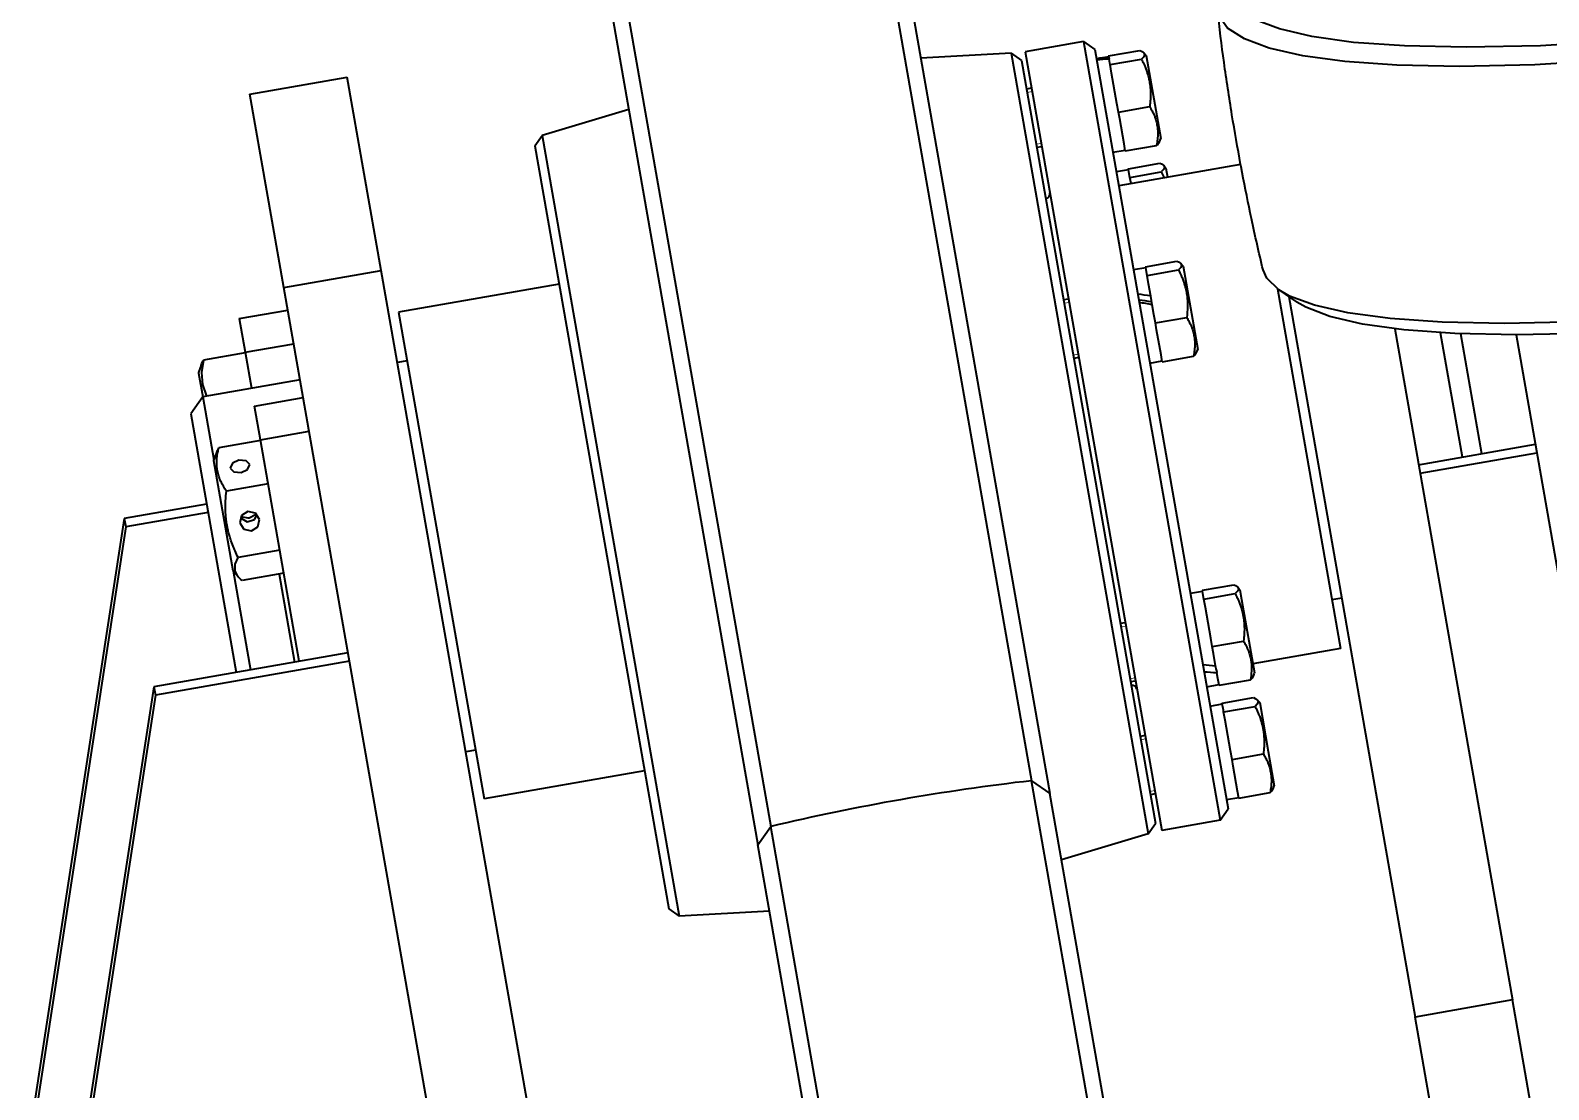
# Model space of a CAD drawing. Header units: millimetres. Extents: x 0 to 841, y 0 to 594.
# Drawn here: x 755.08 to 775.56, y 428.89 to 443.18 of the extents above; entities that cross this region are included whole.
import ezdxf

# ---------------------------------------------------------------- set-up
doc = ezdxf.new("R2010")
doc.units = ezdxf.units.MM
doc.linetypes.add('K5LT_BASIC', pattern=[0])
doc.linetypes.add('K5LT_THIN', pattern=[0])
doc.layers.add('Системный слой', color=7, linetype='Continuous')

# ---------------------------------------------------------------- blocks, each defined once
blk = doc.blocks.new('U734')
at = {"layer": 'Системный слой', "color": 150, "linetype": 'K5LT_BASIC', "lineweight": 40, "true_color": 0x0080ff}
for p, q in [((769.666, 442.601), (769.646, 442.715)), ((769.758, 442.074), (769.738, 442.189))]:
    blk.add_line(p, q, dxfattribs=at)
blk = doc.blocks.new('U735')
at = {"layer": 'Системный слой', "color": 150, "linetype": 'K5LT_BASIC', "lineweight": 40, "true_color": 0x0080ff}
for p, q in [((769.775, 441.981), (769.758, 442.074)), ((769.85, 441.551), (769.834, 441.644))]:
    blk.add_line(p, q, dxfattribs=at)
blk = doc.blocks.new('U736')
at = {"layer": 'Системный слой', "color": 150, "linetype": 'K5LT_BASIC', "lineweight": 40, "true_color": 0x0080ff}
for p, q in [((769.627, 442.822), (769.625, 442.833)), ((769.646, 442.715), (769.642, 442.736))]:
    blk.add_line(p, q, dxfattribs=at)
blk = doc.blocks.new('U737')
at = {"layer": 'Системный слой', "color": 150, "linetype": 'K5LT_BASIC', "lineweight": 40, "true_color": 0x0080ff}
for p, q in [((770.048, 442.907), (770.071, 442.897)), ((770.099, 442.82), (770.068, 442.789)), ((770.071, 442.897), (770.089, 442.886)), ((770.089, 442.886), (770.103, 442.874)), ((770.111, 442.849), (770.099, 442.82)), ((770.103, 442.874), (770.111, 442.849))]:
    blk.add_line(p, q, dxfattribs=at)
blk = doc.blocks.new('U740')
at = {"layer": 'Системный слой', "color": 150, "linetype": 'K5LT_BASIC', "lineweight": 40, "true_color": 0x0080ff}
for p, q in [((771.307, 433.249), (771.291, 433.342)), ((771.383, 432.819), (771.366, 432.912))]:
    blk.add_line(p, q, dxfattribs=at)
blk = doc.blocks.new('U741')
at = {"layer": 'Системный слой', "color": 150, "linetype": 'K5LT_BASIC', "lineweight": 40, "true_color": 0x0080ff}
for p, q in [((771.198, 433.869), (771.178, 433.983)), ((771.291, 433.342), (771.271, 433.457))]:
    blk.add_line(p, q, dxfattribs=at)
blk = doc.blocks.new('U742')
at = {"layer": 'Системный слой', "color": 150, "linetype": 'K5LT_BASIC', "lineweight": 40, "true_color": 0x0080ff}
for p, q in [((771.664, 434.107), (771.78, 433.449)), ((771.78, 433.449), (771.861, 432.985))]:
    blk.add_line(p, q, dxfattribs=at)
blk = doc.blocks.new('U768')
at = {"layer": 'Системный слой', "color": 150, "linetype": 'K5LT_BASIC', "lineweight": 40, "true_color": 0x0080ff}
for p, q in [((770.931, 435.39), (770.911, 435.505)), ((771.024, 434.864), (771.004, 434.978))]:
    blk.add_line(p, q, dxfattribs=at)
blk = doc.blocks.new('U769')
at = {"layer": 'Системный слой', "color": 150, "linetype": 'K5LT_BASIC', "lineweight": 40, "true_color": 0x0080ff}
for p, q in [((770.893, 435.612), (770.891, 435.622)), ((770.911, 435.505), (770.908, 435.526))]:
    blk.add_line(p, q, dxfattribs=at)
blk = doc.blocks.new('U770')
at = {"layer": 'Системный слой', "color": 150, "linetype": 'K5LT_BASIC', "lineweight": 40, "true_color": 0x0080ff}
for p, q in [((771.04, 434.771), (771.024, 434.864)), ((771.08, 434.542), (771.07, 434.602)), ((771.116, 434.341), (771.099, 434.434))]:
    blk.add_line(p, q, dxfattribs=at)
blk = doc.blocks.new('U771')
at = {"layer": 'Системный слой', "color": 150, "linetype": 'K5LT_BASIC', "lineweight": 40, "true_color": 0x0080ff}
for p, q in [((771.313, 435.697), (771.336, 435.687)), ((771.364, 435.61), (771.334, 435.579)), ((771.336, 435.687), (771.355, 435.676)), ((771.355, 435.676), (771.368, 435.664)), ((771.377, 435.639), (771.364, 435.61)), ((771.368, 435.664), (771.377, 435.639))]:
    blk.add_line(p, q, dxfattribs=at)
blk = doc.blocks.new('U772')
at = {"layer": 'Системный слой', "color": 150, "linetype": 'K5LT_BASIC', "lineweight": 40, "true_color": 0x0080ff}
for p, q in [((771.397, 435.629), (771.42, 435.499)), ((771.42, 435.499), (771.594, 434.507))]:
    blk.add_line(p, q, dxfattribs=at)
blk = doc.blocks.new('U776')
at = {"layer": 'Системный слой', "color": 150, "linetype": 'K5LT_BASIC', "lineweight": 40, "true_color": 0x0080ff}
for p, q in [((787.078, 444.626), (785.8, 444.287)), ((785.8, 444.287), (784.259, 443.928)), ((784.259, 443.928), (782.325, 443.541)), ((771.126, 443.642), (771.204, 443.777)), ((771.094, 443.45), (771.126, 443.642)), ((782.325, 443.541), (779.849, 443.139)), ((771.113, 443.373), (771.094, 443.45)), ((771.232, 443.207), (771.113, 443.373)), ((771.458, 443.061), (771.232, 443.207)), ((779.849, 443.139), (777.853, 442.895)), ((771.794, 442.936), (771.458, 443.061)), ((772.244, 442.833), (771.794, 442.936)), ((772.815, 442.756), (772.244, 442.833)), ((773.515, 442.707), (772.815, 442.756)), ((774.361, 442.691), (773.515, 442.707)), ((775.375, 442.713), (774.361, 442.691)), ((776.602, 442.784), (775.375, 442.713)), ((777.853, 442.895), (776.602, 442.784))]:
    blk.add_line(p, q, dxfattribs=at)
blk = doc.blocks.new('U777')
at = {"layer": 'Системный слой', "color": 150, "linetype": 'K5LT_BASIC', "lineweight": 40, "true_color": 0x0080ff}
for p, q in [((773.511, 445.251), (774.008, 445.437)), ((772.852, 444.974), (773.511, 445.251)), ((772.315, 444.711), (772.852, 444.974)), ((787.034, 444.874), (785.788, 444.541)), ((771.892, 444.463), (772.315, 444.711)), ((785.788, 444.541), (784.288, 444.187)), ((771.58, 444.23), (771.892, 444.463)), ((771.375, 444.013), (771.58, 444.23)), ((784.288, 444.187), (782.407, 443.806)), ((771.277, 443.818), (771.375, 444.013)), ((771.281, 443.633), (771.277, 443.818)), ((782.407, 443.806), (779.979, 443.407)), ((771.389, 443.467), (771.281, 443.633)), ((771.605, 443.321), (771.389, 443.467)), ((771.93, 443.196), (771.605, 443.321)), ((779.979, 443.407), (777.962, 443.156)), ((772.369, 443.093), (771.93, 443.196)), ((777.962, 443.156), (776.665, 443.04)), ((772.928, 443.015), (772.369, 443.093)), ((773.616, 442.966), (772.928, 443.015)), ((774.449, 442.949), (773.616, 442.966)), ((775.451, 442.97), (774.449, 442.949)), ((776.665, 443.04), (775.451, 442.97))]:
    blk.add_line(p, q, dxfattribs=at)
blk = doc.blocks.new('U778')
at = {"layer": 'Системный слой', "color": 150, "linetype": 'K5LT_BASIC', "lineweight": 40, "true_color": 0x0080ff}
for p, q in [((787.687, 441.158), (786.408, 440.82)), ((786.408, 440.82), (784.868, 440.46)), ((784.868, 440.46), (782.933, 440.073)), ((782.933, 440.073), (780.457, 439.672)), ((771.759, 439.832), (771.71, 439.945)), ((771.924, 439.675), (771.759, 439.832)), ((772.067, 439.593), (771.924, 439.675)), ((780.457, 439.672), (778.462, 439.427)), ((772.403, 439.468), (772.067, 439.593)), ((772.853, 439.365), (772.403, 439.468)), ((778.462, 439.427), (777.211, 439.316)), ((773.424, 439.288), (772.853, 439.365)), ((774.124, 439.239), (773.424, 439.288)), ((774.969, 439.223), (774.124, 439.239)), ((775.984, 439.245), (774.969, 439.223)), ((777.211, 439.316), (775.984, 439.245))]:
    blk.add_line(p, q, dxfattribs=at)
blk = doc.blocks.new('U779')
at = {"layer": 'Системный слой', "color": 150, "linetype": 'K5LT_BASIC', "lineweight": 40, "true_color": 0x0080ff}
for p, q in [((787.715, 440.993), (786.469, 440.66)), ((786.469, 440.66), (784.969, 440.307)), ((784.969, 440.307), (783.088, 439.926)), ((783.088, 439.926), (780.66, 439.527)), ((772.286, 439.441), (772.165, 439.511)), ((772.611, 439.315), (772.286, 439.441)), ((780.66, 439.527), (778.643, 439.276)), ((773.05, 439.213), (772.611, 439.315)), ((778.643, 439.276), (777.346, 439.159)), ((773.609, 439.135), (773.05, 439.213)), ((774.297, 439.085), (773.609, 439.135)), ((775.131, 439.068), (774.297, 439.085)), ((776.132, 439.089), (775.131, 439.068)), ((777.346, 439.159), (776.132, 439.089))]:
    blk.add_line(p, q, dxfattribs=at)
blk = doc.blocks.new('U802')
at = {"layer": 'Системный слой', "color": 150, "linetype": 'K5LT_BASIC', "lineweight": 40, "true_color": 0x0080ff}
for p, q in [((757.345, 438.563), (757.347, 438.552)), ((757.347, 438.552), (757.403, 438.234))]:
    blk.add_line(p, q, dxfattribs=at)
blk = doc.blocks.new('U803')
at = {"layer": 'Системный слой', "color": 150, "linetype": 'K5LT_BASIC', "lineweight": 40, "true_color": 0x0080ff}
for p, q in [((757.412, 438.727), (757.385, 438.56)), ((757.385, 438.56), (757.398, 438.397)), ((757.398, 438.397), (757.455, 438.243))]:
    blk.add_line(p, q, dxfattribs=at)
blk = doc.blocks.new('U814')
at = {"layer": 'Системный слой', "color": 150, "linetype": 'K5LT_BASIC', "lineweight": 40, "true_color": 0x0080ff}
for p, q in [((771.601, 415.882), (768.587, 433.054)), ((772.257, 412.147), (771.601, 415.882))]:
    blk.add_line(p, q, dxfattribs=at)
blk = doc.blocks.new('U815')
at = {"layer": 'Системный слой', "color": 150, "linetype": 'K5LT_BASIC', "lineweight": 40, "true_color": 0x0080ff}
for p, q in [((771.787, 416.053), (768.834, 432.881)), ((772.43, 412.393), (771.787, 416.053))]:
    blk.add_line(p, q, dxfattribs=at)
blk = doc.blocks.new('U816')
at = {"layer": 'Системный слой', "color": 150, "linetype": 'K5LT_BASIC', "lineweight": 40, "true_color": 0x0080ff}
for p, q in [((768.08, 415.264), (765.067, 432.436)), ((768.736, 411.529), (768.08, 415.264))]:
    blk.add_line(p, q, dxfattribs=at)
blk = doc.blocks.new('U817')
at = {"layer": 'Системный слой', "color": 150, "linetype": 'K5LT_BASIC', "lineweight": 40, "true_color": 0x0080ff}
for p, q in [((767.847, 415.362), (764.894, 432.19)), ((768.49, 411.701), (767.847, 415.362))]:
    blk.add_line(p, q, dxfattribs=at)
blk = doc.blocks.new('U828')
at = {"layer": 'Системный слой', "color": 150, "linetype": 'K5LT_BASIC', "lineweight": 40, "true_color": 0x0080ff}
for p, q in [((771.175, 434.004), (771.16, 434.09)), ((771.271, 433.457), (771.198, 433.869)), ((771.366, 432.912), (771.307, 433.249))]:
    blk.add_line(p, q, dxfattribs=at)
blk = doc.blocks.new('U834')
at = {"layer": 'Системный слой', "color": 150, "linetype": 'K5LT_BASIC', "lineweight": 40, "true_color": 0x0080ff}
for p, q in [((770.141, 439.892), (770.126, 439.978)), ((770.194, 439.593), (770.165, 439.757)), ((770.237, 439.344), (770.214, 439.476)), ((770.333, 438.8), (770.274, 439.137))]:
    blk.add_line(p, q, dxfattribs=at)
blk = doc.blocks.new('U854')
at = {"layer": 'Системный слой', "color": 150, "linetype": 'K5LT_BASIC', "lineweight": 40, "true_color": 0x0080ff}
for p, q in [((769.628, 442.817), (769.627, 442.822)), ((769.642, 442.736), (769.633, 442.79)), ((769.738, 442.189), (769.666, 442.601)), ((769.834, 441.644), (769.775, 441.981))]:
    blk.add_line(p, q, dxfattribs=at)
blk = doc.blocks.new('U860')
at = {"layer": 'Системный слой', "color": 150, "linetype": 'K5LT_BASIC', "lineweight": 40, "true_color": 0x0080ff}
for p, q in [((770.908, 435.526), (770.893, 435.612)), ((771.004, 434.978), (770.931, 435.39)), ((771.07, 434.602), (771.04, 434.771)), ((771.099, 434.434), (771.086, 434.511))]:
    blk.add_line(p, q, dxfattribs=at)
blk = doc.blocks.new('U867')
at = {"layer": 'Системный слой', "color": 150, "linetype": 'K5LT_BASIC', "lineweight": 40, "true_color": 0x0080ff}
for p, q in [((770.126, 439.978), (770.124, 439.988)), ((770.145, 439.871), (770.141, 439.892))]:
    blk.add_line(p, q, dxfattribs=at)
blk = doc.blocks.new('U868')
at = {"layer": 'Системный слой', "color": 150, "linetype": 'K5LT_BASIC', "lineweight": 40, "true_color": 0x0080ff}
for p, q in [((770.274, 439.137), (770.257, 439.23)), ((770.349, 438.707), (770.333, 438.8))]:
    blk.add_line(p, q, dxfattribs=at)
blk = doc.blocks.new('U869')
at = {"layer": 'Системный слой', "color": 150, "linetype": 'K5LT_BASIC', "lineweight": 40, "true_color": 0x0080ff}
for p, q in [((770.165, 439.757), (770.145, 439.871)), ((770.214, 439.476), (770.194, 439.593)), ((770.257, 439.23), (770.237, 439.344))]:
    blk.add_line(p, q, dxfattribs=at)
blk = doc.blocks.new('U870')
at = {"layer": 'Системный слой', "color": 150, "linetype": 'K5LT_BASIC', "lineweight": 40, "true_color": 0x0080ff}
for p, q in [((770.547, 440.063), (770.57, 440.053)), ((770.57, 440.053), (770.588, 440.042)), ((770.588, 440.042), (770.602, 440.03)), ((770.598, 439.976), (770.568, 439.945)), ((770.61, 440.005), (770.598, 439.976)), ((770.602, 440.03), (770.61, 440.005))]:
    blk.add_line(p, q, dxfattribs=at)
blk = doc.blocks.new('U884')
at = {"layer": 'Системный слой', "color": 150, "linetype": 'K5LT_BASIC', "lineweight": 40, "true_color": 0x0080ff}
for p, q in [((770.336, 441.267), (770.349, 441.241)), ((770.349, 441.241), (770.361, 441.214)), ((770.361, 441.214), (770.374, 441.187))]:
    blk.add_line(p, q, dxfattribs=at)
blk = doc.blocks.new('U903')
at = {"layer": 'Системный слой', "color": 150, "linetype": 'K5LT_BASIC', "lineweight": 40, "true_color": 0x0080ff}
for p, q in [((760.161, 438.718), (760.029, 438.695)), ((758.716, 438.464), (757.403, 438.234))]:
    blk.add_line(p, q, dxfattribs=at)
blk = doc.blocks.new('U904')
at = {"layer": 'Системный слой', "color": 150, "linetype": 'K5LT_BASIC', "lineweight": 40, "true_color": 0x0080ff}
for p, q in [((772.771, 435.516), (772.639, 435.493)), ((761.083, 433.465), (760.951, 433.442))]:
    blk.add_line(p, q, dxfattribs=at)
blk = doc.blocks.new('U905')
at = {"layer": 'Системный слой', "color": 150, "linetype": 'K5LT_BASIC', "lineweight": 40, "true_color": 0x0080ff}
for p, q in [((757.403, 438.234), (757.552, 437.382)), ((757.815, 435.885), (758.049, 434.55))]:
    blk.add_line(p, q, dxfattribs=at)
blk = doc.blocks.new('U910')
at = {"layer": 'Системный слой', "color": 150, "linetype": 'K5LT_BASIC', "lineweight": 40, "true_color": 0x0080ff}
for p, q in [((757.554, 437.371), (757.552, 437.382)), ((757.815, 435.885), (757.554, 437.371))]:
    blk.add_line(p, q, dxfattribs=at)
blk = doc.blocks.new('U911')
at = {"layer": 'Системный слой', "color": 150, "linetype": 'K5LT_BASIC', "lineweight": 40, "true_color": 0x0080ff}
for p, q in [((757.839, 435.884), (757.84, 435.973)), ((757.84, 435.973), (757.879, 436.066)), ((757.883, 435.804), (757.839, 435.884)), ((757.898, 435.787), (757.883, 435.804)), ((757.916, 435.77), (757.898, 435.787)), ((757.934, 435.754), (757.916, 435.77))]:
    blk.add_line(p, q, dxfattribs=at)
blk = doc.blocks.new('U912')
at = {"layer": 'Системный слой', "color": 150, "linetype": 'K5LT_BASIC', "lineweight": 40, "true_color": 0x0080ff}
for p, q in [((757.927, 436.63), (757.905, 436.532)), ((758.013, 436.684), (757.927, 436.63)), ((758.113, 436.663), (758.013, 436.684)), ((758.167, 436.578), (758.113, 436.663)), ((758.145, 436.48), (758.167, 436.578)), ((757.905, 436.532), (757.959, 436.447)), ((757.959, 436.447), (758.059, 436.426)), ((758.059, 436.426), (758.145, 436.48))]:
    blk.add_line(p, q, dxfattribs=at)
blk = doc.blocks.new('U913')
at = {"layer": 'Системный слой', "color": 150, "linetype": 'K5LT_BASIC', "lineweight": 40, "true_color": 0x0080ff}
for p, q in [((757.891, 437.38), (757.803, 437.339)), ((757.988, 437.371), (757.891, 437.38)), ((758.037, 437.318), (757.988, 437.371)), ((757.803, 437.339), (757.775, 437.272)), ((757.775, 437.272), (757.824, 437.219)), ((757.824, 437.219), (757.921, 437.211)), ((757.921, 437.211), (758.009, 437.252)), ((758.009, 437.252), (758.037, 437.318))]:
    blk.add_line(p, q, dxfattribs=at)
blk = doc.blocks.new('U914')
at = {"layer": 'Системный слой', "color": 150, "linetype": 'K5LT_BASIC', "lineweight": 40, "true_color": 0x0080ff}
for p, q in [((771.16, 434.09), (771.158, 434.101)), ((771.178, 433.983), (771.175, 434.004))]:
    blk.add_line(p, q, dxfattribs=at)
blk = doc.blocks.new('U915')
at = {"layer": 'Системный слой', "color": 150, "linetype": 'K5LT_BASIC', "lineweight": 40, "true_color": 0x0080ff}
for p, q in [((771.58, 434.175), (771.603, 434.165)), ((771.603, 434.165), (771.622, 434.154)), ((771.622, 434.154), (771.635, 434.142)), ((771.644, 434.117), (771.631, 434.088)), ((771.635, 434.142), (771.644, 434.117)), ((771.631, 434.088), (771.601, 434.057))]:
    blk.add_line(p, q, dxfattribs=at)
blk = doc.blocks.new('U922')
at = {"layer": 'Системный слой', "color": 150, "linetype": 'K5LT_BASIC', "lineweight": 40, "true_color": 0x0080ff}
for p, q in [((757.911, 436.6), (758.002, 436.548)), ((758.002, 436.548), (758.099, 436.58)), ((758.099, 436.58), (758.138, 436.64))]:
    blk.add_line(p, q, dxfattribs=at)
blk = doc.blocks.new('U923')
at = {"layer": 'Системный слой', "color": 150, "linetype": 'K5LT_BASIC', "lineweight": 40, "true_color": 0x0080ff}
for p, q in [((758.028, 436.601), (758.116, 436.644)), ((758.116, 436.644), (758.125, 436.654))]:
    blk.add_line(p, q, dxfattribs=at)
blk = doc.blocks.new('U924')
at = {"layer": 'Системный слой', "color": 150, "linetype": 'K5LT_BASIC', "lineweight": 40, "true_color": 0x0080ff}
for p, q in [((757.919, 436.617), (758.013, 436.599)), ((758.013, 436.599), (758.028, 436.601))]:
    blk.add_line(p, q, dxfattribs=at)
blk = doc.blocks.new('U950')
at = {"layer": 'Системный слой', "color": 150, "linetype": 'K5LT_BASIC', "lineweight": 40, "true_color": 0x0080ff}
for p, q in [((769.894, 441.3), (769.892, 441.311)), ((769.913, 441.193), (769.909, 441.214))]:
    blk.add_line(p, q, dxfattribs=at)
blk = doc.blocks.new('U951')
at = {"layer": 'Системный слой', "color": 150, "linetype": 'K5LT_BASIC', "lineweight": 40, "true_color": 0x0080ff}
for p, q in [((770.315, 441.385), (770.338, 441.375)), ((770.366, 441.298), (770.336, 441.267)), ((770.338, 441.375), (770.356, 441.364)), ((770.356, 441.364), (770.37, 441.352)), ((770.378, 441.327), (770.366, 441.298)), ((770.37, 441.352), (770.378, 441.327))]:
    blk.add_line(p, q, dxfattribs=at)

msp = doc.modelspace()

# ---------------------------------------------------------------- linework, layer by layer
at = {"layer": 'Системный слой', "color": 150, "linetype": 'K5LT_BASIC', "lineweight": 40, "true_color": 0x0080ff}
for p, q in [((765.99739, 447.81029), (768.58735, 433.05376)), ((766.24365, 447.63756), (768.83361, 432.88104)), ((762.4766, 447.19234), (765.06655, 432.43582)), ((762.30387, 446.94608), (764.89383, 432.18956)), ((769.28652, 443.02682), (768.49857, 442.88852)), ((769.28652, 443.02682), (769.4409, 442.91854)), ((769.28652, 443.02682), (771.13047, 432.52074)), ((769.4409, 442.91854), (771.23875, 432.67512)), ((769.6252, 442.83256), (770.04783, 442.90674)), ((768.31125, 442.8702), (767.09234, 442.8021)), ((768.31125, 442.8702), (770.16015, 432.33588)), ((768.31125, 442.8702), (768.45134, 442.77194)), ((768.45134, 442.77194), (770.25841, 432.47598)), ((768.49857, 442.88852), (770.34252, 432.38245)), ((769.46289, 442.79322), (769.62705, 442.82203)), ((769.62789, 442.81723), (769.6326, 442.79043)), ((769.64583, 442.71504), (770.06846, 442.78921)), ((770.10263, 442.87413), (770.13163, 442.83952)), ((770.13163, 442.83952), (770.3287, 441.71668)), ((758.03991, 442.31697), (759.35317, 442.54747)), ((759.8114, 439.93669), (759.35317, 442.54747)), ((758.49814, 439.7062), (758.03991, 442.31697)), ((768.5851, 442.39548), (768.51944, 442.38396)), ((763.15256, 442.11062), (761.98331, 441.75957)), ((769.75832, 442.07414), (770.18095, 442.14831)), ((761.88505, 441.61947), (761.98331, 441.75957)), ((761.98331, 441.75957), (763.83222, 431.22525)), ((770.31322, 441.67426), (770.3287, 441.71668)), ((761.88505, 441.61947), (763.69212, 431.32352)), ((768.7234, 441.60753), (768.65774, 441.596)), ((769.68417, 441.53249), (769.84833, 441.5613)), ((769.85018, 441.55076), (770.2728, 441.62494)), ((769.73001, 441.27129), (769.89417, 441.3001)), ((771.40693, 441.36841), (769.76359, 441.07998)), ((769.89232, 441.31064), (770.31495, 441.38481)), ((769.90927, 441.21409), (769.89417, 441.3001)), ((769.91295, 441.19311), (770.33558, 441.26729)), ((770.36975, 441.3522), (770.39874, 441.31759)), ((770.39874, 441.31759), (770.42022, 441.19523)), ((769.92775, 441.10879), (769.91295, 441.19311)), ((770.12438, 439.98847), (770.54701, 440.06264)), ((758.49814, 439.7062), (759.8114, 439.93669)), ((761.94313, 427.79094), (759.8114, 439.93669)), ((769.96207, 439.94912), (770.12623, 439.97793)), ((770.14501, 439.87094), (770.56764, 439.94512)), ((770.60181, 440.03003), (770.6308, 439.99542)), ((770.6308, 439.99542), (770.82787, 438.87259)), ((760.62987, 427.56044), (758.49814, 439.7062)), ((762.21235, 439.75464), (760.04547, 439.37433)), ((771.90287, 439.68931), (772.75462, 434.83637)), ((771.92375, 439.67469), (772.16509, 439.51091)), ((769.08428, 439.55139), (769.01861, 439.53986)), ((772.05663, 439.58451), (773.76247, 429.86538)), ((757.89462, 439.28833), (758.55125, 439.40358)), ((757.89462, 439.28833), (757.97431, 438.83429)), ((760.04547, 439.37433), (761.19794, 432.80803)), ((770.25749, 439.23004), (770.68012, 439.30422)), ((773.4869, 439.14837), (775.07572, 430.09587)), ((774.39948, 437.41965), (774.10536, 439.09542)), ((774.66213, 437.46575), (774.37846, 439.08201)), ((775.12543, 439.06814), (775.94486, 434.3994)), ((757.97582, 438.82566), (757.41232, 438.72676)), ((757.97431, 438.83429), (758.63094, 438.94953)), ((757.97431, 438.83429), (758.0595, 438.34891)), ((770.8124, 438.83017), (770.82787, 438.87259)), ((757.38135, 438.66217), (757.3451, 438.56282)), ((769.22257, 438.76343), (769.15691, 438.75191)), ((770.18334, 438.68839), (770.3475, 438.7172)), ((770.34935, 438.70667), (770.77198, 438.78085)), ((757.40287, 438.23366), (757.24046, 438.0021)), ((758.10182, 438.10781), (758.75845, 438.22306)), ((757.24046, 438.0021), (757.85241, 434.51543)), ((758.18151, 437.65376), (758.10182, 438.10781)), ((758.18302, 437.64514), (757.61952, 437.54624)), ((758.18151, 437.65376), (758.83814, 437.76901)), ((758.70603, 434.66525), (758.18151, 437.65376)), ((773.80851, 437.31593), (775.38442, 437.59252)), ((757.58855, 437.48165), (757.5523, 437.3823)), ((773.82844, 437.20242), (775.40435, 437.47901)), ((758.28557, 437.06085), (757.72207, 436.96195)), ((757.45396, 436.78567), (756.34487, 436.59101)), ((756.34487, 436.59101), (755.07703, 428.34661)), ((756.34487, 436.59101), (756.36479, 436.4775)), ((757.47388, 436.67216), (756.36479, 436.4775)), ((756.36479, 436.4775), (755.09696, 428.23309)), ((758.44286, 436.1647), (757.87935, 436.06579)), ((757.88297, 435.80411), (757.81506, 435.88518)), ((758.49759, 435.85283), (757.93409, 435.75393)), ((758.43193, 435.84131), (758.64037, 434.65373)), ((770.72836, 435.5831), (770.89252, 435.61191)), ((770.89067, 435.62245), (771.3133, 435.69662)), ((770.9113, 435.50492), (771.33393, 435.5791)), ((771.3681, 435.66401), (771.39709, 435.6294)), ((769.85057, 435.18537), (769.78491, 435.17384)), ((771.02378, 434.86402), (771.44641, 434.9382)), ((759.36266, 434.7805), (756.74332, 434.32077)), ((772.75462, 434.83637), (771.57269, 434.62893)), ((759.38258, 434.66699), (756.76325, 434.20726)), ((771.07922, 434.54817), (771.08566, 434.51149)), ((771.57869, 434.46415), (771.59416, 434.50656)), ((756.74332, 434.32077), (755.47549, 426.07637)), ((756.74332, 434.32077), (756.76325, 434.20726)), ((769.98887, 434.39741), (769.9232, 434.38589)), ((770.94964, 434.32237), (771.11379, 434.35118)), ((771.11564, 434.34065), (771.53827, 434.41483)), ((756.76325, 434.20726), (755.49541, 425.96286)), ((771.15779, 434.10052), (771.58042, 434.1747)), ((771.63521, 434.14209), (771.66421, 434.10748)), ((770.99548, 434.06118), (771.15964, 434.08999)), ((771.17841, 433.983), (771.60104, 434.05717)), ((770.11769, 433.66344), (770.05202, 433.65192)), ((771.2909, 433.3421), (771.71353, 433.41627)), ((763.36482, 433.18834), (761.19794, 432.80803)), ((768.58735, 433.05376), (768.83361, 432.88104)), ((770.25598, 432.87549), (770.19032, 432.86396)), ((771.38276, 432.81872), (771.80539, 432.8929)), ((771.84581, 432.94222), (771.86128, 432.98464)), ((771.13047, 432.52074), (771.23875, 432.67512)), ((771.21675, 432.80045), (771.38091, 432.82926)), ((770.16015, 432.33588), (770.25841, 432.47598)), ((771.13047, 432.52074), (770.34252, 432.38245)), ((764.89383, 432.18956), (765.06655, 432.43582)), ((770.16015, 432.33588), (768.9909, 431.98484)), ((763.69212, 431.32352), (763.83222, 431.22525)), ((765.05112, 431.29336), (763.83222, 431.22525)), ((775.07572, 430.09587), (773.76247, 429.86538)), ((775.53395, 427.4851), (775.07572, 430.09587)), ((774.22069, 427.25461), (773.76247, 429.86538))]:
    msp.add_line(p, q, dxfattribs=at)
at = {"layer": 'Системный слой', "color": 7, "linetype": 'K5LT_THIN', "lineweight": 18}
for p, q in [((768.5929, 442.35106), (768.52724, 442.33953)), ((768.7156, 441.65195), (768.64994, 441.64043)), ((769.09207, 439.50696), (769.02641, 439.49544)), ((769.21478, 438.80786), (769.14911, 438.79634)), ((769.85837, 435.14094), (769.7927, 435.12942)), ((769.98107, 434.44184), (769.9154, 434.43031)), ((770.12548, 433.61902), (770.05982, 433.60749)), ((770.24818, 432.91991), (770.18252, 432.90839))]:
    msp.add_line(p, q, dxfattribs=at)
at = {"layer": 'Системный слой', "color": 150, "linetype": 'K5LT_BASIC', "lineweight": 40, "true_color": 0x0080ff}
for centre, radius, start, end in [((768.76712, 440.97277), 0.06667, 279.954745, 9.954745), ((769.94264, 434.27515), 0.06667, 9.954745, 99.954745), ((772.00385, 403.24894), 30, 96.539219, 103.37027)]:
    msp.add_arc(centre, radius, start, end, dxfattribs=at)
for centre, major_axis, ratio, start_param, end_param in [((769.8236, 442.20674), (1.75319, 0.17942), 0.35692317, -4.63711356, -4.54184355), ((769.48762, 442.14777), (1.75319, 0.17942), 0.35692317, 1.45155419, 1.54682419), ((770.32277, 439.36265), (1.83592, -0.29623), 0.11173654, -4.62404757, -4.52877756), ((770.32277, 439.36265), (1.16657, -0.18823), 0.11173654, -4.59552745, -4.44443644), ((769.9868, 439.30368), (1.83592, -0.29623), 0.11173654, 1.46462018, 1.55989018), ((771.08906, 434.99663), (1.81762, -0.20475), 0.21584035, 4.63086167, 4.72613168), ((770.75309, 434.93766), (1.81762, -0.20475), 0.21584035, -1.45780608, -1.36253607)]:
    msp.add_ellipse(centre, major_axis=major_axis, ratio=ratio, start_param=start_param, end_param=end_param, dxfattribs=at)
for points, knots in [([(771.70971, 439.94456), (771.6546, 440.17548), (771.60228, 440.40709), (771.54744, 440.66431), (771.5419, 440.68928), (771.49521, 440.92207), (771.45184, 441.12945), (771.41077, 441.34791), (771.40873, 441.35814), (771.36769, 441.59199), (771.32609, 441.81518), (771.25135, 442.27357), (771.21597, 442.50837), (771.15092, 442.97874), (771.12124, 443.21431), (771.09442, 443.4502)], [0, 0, 0, 0, 2.2, 2.2, 2.4369835, 2.4369835, 4.4, 4.4, 4.49660773, 4.49660773, 6.6, 6.6, 8.8, 8.8, 11, 11, 11, 11]), ([(770.06846, 442.78921), (770.07902, 442.76852), (770.09576, 442.7339), (770.11821, 442.68191), (770.13607, 442.63527), (770.14899, 442.59593), (770.15924, 442.56056), (770.16847, 442.52453), (770.17761, 442.47978), (770.18324, 442.44224), (770.18766, 442.40385), (770.1908, 442.36331), (770.19222, 442.3063), (770.1901, 442.23461), (770.18494, 442.18028), (770.18095, 442.14831)], [0, 0, 0, 0, 1.67981626, 2.78068749, 4.10062144, 5.2997801, 5.78516139, 6.77396186, 7.99981908, 9.10206657, 9.53045066, 10.80659157, 12.05516695, 13.66764409, 16, 16, 16, 16]), ([(770.18095, 442.14831), (770.19217, 442.12932), (770.20763, 442.10134), (770.22812, 442.05922), (770.24338, 442.02387), (770.2569, 441.98669), (770.26724, 441.95251), (770.27508, 441.92065), (770.28102, 441.88945), (770.28516, 441.85948), (770.28821, 441.82572), (770.28949, 441.78781), (770.28797, 441.73245), (770.28211, 441.67815), (770.27527, 441.63804), (770.2728, 441.62494)], [0, 0, 0, 0, 1.91244871, 2.78068749, 4.10062144, 5.2997801, 6.27754197, 7.2675193, 8.21485807, 9.10206657, 9.9581603, 11.22579665, 12.46383647, 14.84267045, 16, 16, 16, 16]), ([(770.2728, 441.62494), (770.28027, 441.63138), (770.28968, 441.64026), (770.30026, 441.65229), (770.3078, 441.66251), (770.31168, 441.67004), (770.31322, 441.67426)], [0, 0, 0, 0, 2.59874343, 3.63625971, 5.06810751, 7, 7, 7, 7]), ([(770.56764, 439.94512), (770.58041, 439.92009), (770.597, 439.88539), (770.61912, 439.83328), (770.63525, 439.79118), (770.65061, 439.74438), (770.66226, 439.70234), (770.6713, 439.66323), (770.67828, 439.62604), (770.68359, 439.58937), (770.68795, 439.54815), (770.69074, 439.50115), (770.69137, 439.41782), (770.68609, 439.35189), (770.68012, 439.30422)], [0, 0, 0, 0, 1.90502276, 2.60689452, 3.8443326, 4.96854384, 5.9570695, 6.81329934, 7.70142944, 8.53318741, 9.33577528, 10.52418436, 11.73854707, 15, 15, 15, 15]), ([(770.68012, 439.30422), (770.69134, 439.28523), (770.70681, 439.25724), (770.72729, 439.21513), (770.74255, 439.17978), (770.75608, 439.1426), (770.76642, 439.10842), (770.77426, 439.07656), (770.78019, 439.04536), (770.78434, 439.01538), (770.78738, 438.98163), (770.78867, 438.94372), (770.78715, 438.88836), (770.78128, 438.83405), (770.77445, 438.79395), (770.77198, 438.78085)], [0, 0, 0, 0, 1.91244871, 2.78068749, 4.10062144, 5.2997801, 6.27754197, 7.2675193, 8.21485807, 9.10206657, 9.9581603, 11.22579665, 12.46383647, 14.84267045, 16, 16, 16, 16]), ([(770.77198, 438.78085), (770.77944, 438.78728), (770.79154, 438.79869), (770.80514, 438.81518), (770.81054, 438.82508), (770.8124, 438.83017)], [0, 0, 0, 0, 2.22749436, 4.00447597, 6, 6, 6, 6]), ([(757.38135, 438.66217), (757.38553, 438.67362), (757.39481, 438.69506), (757.40648, 438.71672), (757.41232, 438.72676)], [0, 0, 0, 0, 2.68850943, 5, 5, 5, 5]), ([(757.61952, 437.54624), (757.6123, 437.53381), (757.60085, 437.51217), (757.59187, 437.49076), (757.58855, 437.48165)], [0, 0, 0, 0, 2.85927393, 5, 5, 5, 5]), ([(757.72207, 436.96195), (757.70788, 436.98286), (757.68839, 437.01371), (757.66277, 437.06024), (757.64723, 437.09233), (757.63237, 437.12759), (757.62075, 437.15939), (757.60989, 437.19635), (757.60191, 437.23161), (757.59639, 437.26577), (757.59303, 437.29874), (757.59152, 437.33101), (757.59171, 437.36815), (757.5951, 437.42), (757.60425, 437.48115), (757.61449, 437.52646), (757.61952, 437.54624)], [0, 0, 0, 0, 2.03197676, 2.95448046, 4.35691028, 4.98286377, 6.14673398, 7.19733448, 8.23107414, 9.20464301, 10.12610383, 11.03238569, 11.92740894, 13.24282625, 15.35658079, 17, 17, 17, 17]), ([(757.87935, 436.06579), (757.86502, 436.0948), (757.84487, 436.13781), (757.81399, 436.21051), (757.79341, 436.26471), (757.77318, 436.32536), (757.75848, 436.37468), (757.74408, 436.43176), (757.7324, 436.48778), (757.7238, 436.54015), (757.71646, 436.59862), (757.71128, 436.66188), (757.70876, 436.7415), (757.71079, 436.84155), (757.71708, 436.91736), (757.72207, 436.96195)], [0, 0, 0, 0, 1.67981626, 2.46425431, 4.10062144, 4.68975414, 5.78516139, 6.77396186, 7.74689331, 8.75724699, 9.53045066, 10.80829449, 12.05516695, 13.66764409, 16, 16, 16, 16]), ([(771.33393, 435.5791), (771.34449, 435.55841), (771.36123, 435.52378), (771.38367, 435.47179), (771.40154, 435.42516), (771.41446, 435.38581), (771.42471, 435.35045), (771.43393, 435.31442), (771.44307, 435.26966), (771.4487, 435.23212), (771.45313, 435.19374), (771.45627, 435.1532), (771.45769, 435.09619), (771.45557, 435.0245), (771.45041, 434.97016), (771.44641, 434.9382)], [0, 0, 0, 0, 1.67981626, 2.78068749, 4.10062144, 5.2997801, 5.78516139, 6.77396186, 7.99981908, 9.10206657, 9.53045066, 10.80659157, 12.05516695, 13.66764409, 16, 16, 16, 16]), ([(771.44641, 434.9382), (771.45913, 434.91667), (771.47649, 434.88498), (771.49642, 434.84268), (771.51025, 434.8099), (771.52267, 434.77576), (771.53294, 434.74156), (771.54071, 434.70969), (771.54648, 434.67934), (771.55063, 434.64936), (771.55367, 434.61561), (771.55498, 434.57705), (771.553, 434.50857), (771.54569, 434.4542), (771.53827, 434.41483)], [0, 0, 0, 0, 2.03193949, 2.94681015, 3.8443326, 4.96854384, 5.9570695, 6.81329934, 7.70142944, 8.53318741, 9.33577528, 10.52418436, 11.73854707, 15, 15, 15, 15]), ([(771.53827, 434.41483), (771.54574, 434.42126), (771.55783, 434.43267), (771.57143, 434.44916), (771.57684, 434.45906), (771.57869, 434.46415)], [0, 0, 0, 0, 2.22749436, 4.00447597, 6, 6, 6, 6]), ([(771.60104, 434.05717), (771.61161, 434.03648), (771.62835, 434.00186), (771.65079, 433.94987), (771.66865, 433.90323), (771.68157, 433.86389), (771.69183, 433.82852), (771.70105, 433.79249), (771.71019, 433.74773), (771.71582, 433.7102), (771.72024, 433.67181), (771.72338, 433.63127), (771.72481, 433.57426), (771.72269, 433.50257), (771.71753, 433.44823), (771.71353, 433.41627)], [0, 0, 0, 0, 1.67981626, 2.78068749, 4.10062144, 5.2997801, 5.78516139, 6.77396186, 7.99981908, 9.10206657, 9.53045066, 10.80659157, 12.05516695, 13.66764409, 16, 16, 16, 16]), ([(771.71353, 433.41627), (771.72475, 433.39728), (771.74022, 433.36929), (771.7607, 433.32718), (771.77596, 433.29183), (771.78949, 433.25465), (771.79983, 433.22047), (771.80766, 433.18861), (771.8136, 433.15741), (771.81775, 433.12744), (771.82079, 433.09368), (771.82208, 433.05577), (771.82055, 433.00041), (771.81469, 432.94611), (771.80786, 432.906), (771.80539, 432.8929)], [0, 0, 0, 0, 1.91244871, 2.78068749, 4.10062144, 5.2997801, 6.27754197, 7.2675193, 8.21485807, 9.10206657, 9.9581603, 11.22579665, 12.46383647, 14.84267045, 16, 16, 16, 16]), ([(771.80539, 432.8929), (771.81285, 432.89934), (771.82227, 432.90822), (771.83284, 432.92025), (771.84038, 432.93047), (771.84427, 432.938), (771.84581, 432.94222)], [0, 0, 0, 0, 2.59874343, 3.63625971, 5.06810751, 7, 7, 7, 7])]:
    msp.add_open_spline(points, degree=3, knots=knots, dxfattribs=at)

# ---------------------------------------------------------------- block references
at = {"layer": 'Системный слой'}
for name in ['U777', 'U776', 'U737', 'U736', 'U854', 'U734', 'U735', 'U950', 'U951', 'U884', 'U778', 'U779', 'U870', 'U867', 'U834', 'U869', 'U868', 'U803', 'U903', 'U802', 'U905', 'U910', 'U913', 'U912', 'U922', 'U924', 'U923', 'U911', 'U769', 'U860', 'U771', 'U772', 'U904', 'U768', 'U770', 'U914', 'U915', 'U742', 'U828', 'U741', 'U740', 'U814', 'U815', 'U816', 'U817']:
    msp.add_blockref(name, (0, 0), dxfattribs=at)

doc.saveas('drawing.dxf')
